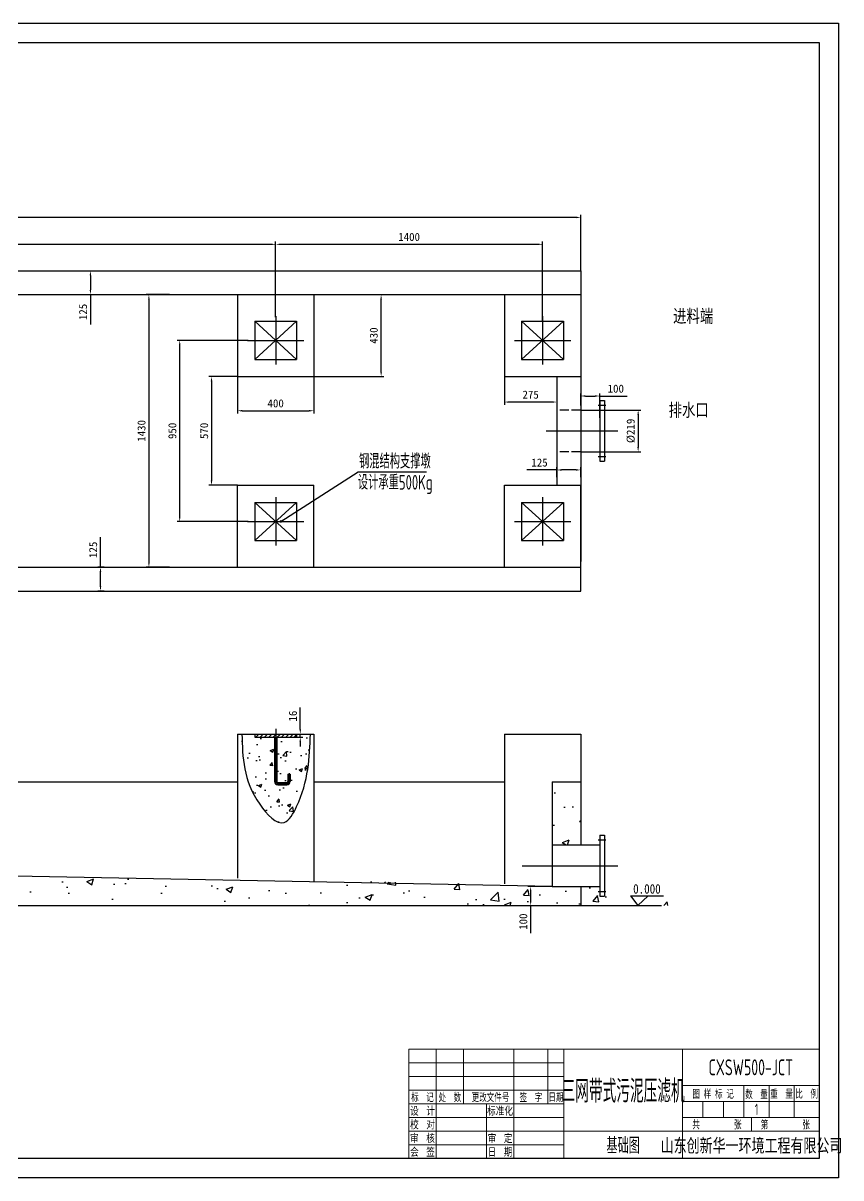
# Model space of a CAD drawing. Header units: millimetres. Extents: x 240499 to 260805, y 23743 to 31534.
# Drawn here: x 256515 to 260805, y 24552 to 30610 of the extents above; entities that cross this region are included whole.
import ezdxf
from ezdxf.enums import TextEntityAlignment as Align
from ezdxf.lldxf.tags import DXFTag

# ---------------------------------------------------------------- set-up
doc = ezdxf.new("R2010")
doc.units = ezdxf.units.MM
doc.linetypes.add('GEN3', pattern=[6.25, 4.75, -1.5])
for name, color, linetype in [('2细线层', 4, 'Continuous'), ('3', 6, 'GEN3'), ('3中心线层', 1, 'CENTER'), ('4', 3, 'Continuous'), ('6', 2, 'Continuous'), ('8', 1, 'Continuous'), ('RAHM2', 1, 'Continuous'), ('RAHM3', 2, 'Continuous'), ('RAHM5', 7, 'Continuous'), ('TILE1', 5, 'Continuous')]:
    doc.layers.add(name, color=color, linetype=linetype)
doc.styles.add('66', font='仿宋_GB2312', dxfattribs={"width": 0.85})
doc.styles.add('HZ', font='geniso', dxfattribs={"width": 0.7, "bigfont": 'hztxt'})
doc.styles.add('ROMANC', font='romanc', dxfattribs={"height": 4})
tags = doc.linetypes.add('CENTER', pattern=[2, 1.25, -0.25, 0.25, -0.25]).pattern_tags.tags
tags[10:11] = [DXFTag(74, 4), DXFTag(75, 0), DXFTag(340, '0'), DXFTag(46, 1.0), DXFTag(50, 0.0), DXFTag(44, 0.0), DXFTag(45, 0.0)]
tags[8:9] = [DXFTag(74, 4), DXFTag(75, 0), DXFTag(340, '0'), DXFTag(46, 1.0), DXFTag(50, 0.0), DXFTag(44, 0.0), DXFTag(45, 0.0)]
tags[6:7] = [DXFTag(74, 4), DXFTag(75, 0), DXFTag(340, '0'), DXFTag(46, 1.0), DXFTag(50, 0.0), DXFTag(44, 0.0), DXFTag(45, 0.0)]
tags[4:5] = [DXFTag(74, 4), DXFTag(75, 0), DXFTag(340, '0'), DXFTag(46, 1.0), DXFTag(50, 0.0), DXFTag(44, 0.0), DXFTag(45, 0.0)]
doc.dimstyles.new('GEN-ISO', dxfattribs={"dimscale": 7, "dimtxt": 8, "dimasz": 6, "dimexe": 3, "dimexo": 0, "dimgap": 3, "dimtad": 1, "dimdsep": 46, "dimtxsty": 'Standard', "dimcen": 0, "dimclrd": 256, "dimclre": 256, "dimclrt": 2, "dimadec": 0, "dimazin": 0, "dimtp": 0.1, "dimtm": 0.1, "dimtfac": 0.71, "dimtmove": 0, "dimatfit": 3, "dimfxl": 1, "dimtfill": 1, "dimtolj": 1, "dimtzin": 0, "dimarcsym": 0})
doc.dimstyles.new('GEN-ISO$7', dxfattribs={"dimscale": 7, "dimtxt": 8, "dimasz": 6, "dimexe": 3, "dimexo": 0, "dimgap": 3, "dimtad": 1, "dimdsep": 46, "dimtxsty": 'Standard', "dimcen": 0, "dimclrd": 256, "dimclre": 256, "dimclrt": 2, "dimadec": 0, "dimazin": 0, "dimtp": 0.1, "dimtm": 0.1, "dimtfac": 0.71, "dimtmove": 0, "dimatfit": 3, "dimldrblk": 'DOT', "dimfxl": 1, "dimtfill": 1, "dimtolj": 1, "dimtzin": 0, "dimarcsym": 0})

# ---------------------------------------------------------------- blocks, each defined once
blk = doc.blocks.new('GB-A3')
for p, q in [((85, 280), (85, 292)), ((25, 280), (85, 280)), ((25, 5), (0, 5))]:
    blk.add_line(p, q)
blk.add_lwpolyline([(25, 5), (25, 292), (415, 292), (415, 5)], close=True)
at = {"layer": 'RAHM2'}
for p, q in [((25, 286), (0, 286)), ((25, 274), (0, 274)), ((25, 166.5), (0, 166.5)), ((25, 154.5), (0, 154.5)), ((25, 142.5), (0, 142.5)), ((25, 130.5), (0, 130.5)), ((25, 53), (0, 53)), ((25, 41), (0, 41)), ((25, 29), (0, 29)), ((25, 17), (0, 17)), ((25, 11), (0, 11))]:
    blk.add_line(p, q, dxfattribs=at)
at = {"layer": 'RAHM3'}
for p, q in [((25, 292), (0, 292)), ((25, 280), (0, 280)), ((25, 268), (0, 268)), ((25, 172.5), (0, 172.5)), ((25, 160.5), (0, 160.5)), ((25, 148.5), (0, 148.5)), ((25, 136.5), (0, 136.5)), ((25, 124.5), (0, 124.5)), ((25, 59), (0, 59)), ((25, 47), (0, 47)), ((25, 35), (0, 35)), ((25, 23), (0, 23))]:
    blk.add_line(p, q, dxfattribs=at)
at = {"layer": 'TILE1'}
blk.add_line((0, 0), (0, 297), dxfattribs=at)
blk.add_lwpolyline([(0, 297), (420, 297), (420, 0), (0, 0)], dxfattribs=at)
at = {"layer": 'RAHM2', "style": 'HZ', "width": 0.7}
for s, p in [('软盘号', (12.5, 287)), ('会    签', (12.5, 173.5)), ('描    图', (12.5, 54)), ('描    校', (12.5, 42)), ('旧底图登记号', (12.5, 30)), ('底图登记号', (12.5, 18))]:
    blk.add_text(s, height=4, dxfattribs=at).set_placement(p, align=Align.CENTER)
at = {"layer": 'RAHM2', "style": 'ROMANC'}
blk.add_text('CAD', height=4, dxfattribs=at).set_placement((12.5, 275), align=Align.CENTER)
at = {"layer": 'RAHM5', "style": 'HZ', "width": 0.7}
blk.add_attdef('GEN-TITLE-NR{8.15}', text='', height=7, rotation=180, dxfattribs=at).set_placement((54.84, 285.73), align=Align.MIDDLE)
blk = doc.blocks.new('22222222222222')
at = {"lineweight": 18}
for p, q in [((137777, 5471), (137777, 6745)), ((137777, 6745), (142555, 6745)), ((138096, 6108), (138096, 6745)), ((138414, 6108), (138414, 6745)), ((138998, 6108), (138998, 6745)), ((139396, 6108), (139396, 6745)), ((139582, 5471), (139582, 6745)), ((140962, 6745), (140962, 5471)), ((142555, 6745), (142555, 5471)), ((137777, 6108), (139582, 6108)), ((138096, 5471), (138096, 6108)), ((138680, 5471), (138680, 6108)), ((138998, 5471), (138998, 6108)), ((137777, 5471), (142555, 5471))]:
    blk.add_line(p, q, dxfattribs=at)
at = {"layer": 'RAHM2', "lineweight": 18}
for p, q in [((137777, 6585), (139582, 6585)), ((137777, 6426), (139582, 6426)), ((137777, 6267), (139582, 6267)), ((140962, 6320), (142555, 6320)), ((141679, 5948), (141679, 6320)), ((141971, 5948), (141971, 6320)), ((142263, 5948), (142263, 6320)), ((140963, 6134), (142555, 6134)), ((141201, 5948), (141201, 6134)), ((141440, 6134), (141440, 5948)), ((141971, 5949), (141971, 6134)), ((137777, 5948), (139582, 5948)), ((140962, 5948), (142555, 5948)), ((141766, 5791), (141766, 5948)), ((137777, 5789), (140962, 5789)), ((140962, 5789), (142555, 5789)), ((137777, 5630), (139582, 5630))]:
    blk.add_line(p, q, dxfattribs=at)
at = {"layer": 'RAHM2', "lineweight": 18, "style": 'HZ'}
for s, width, p in [('标  记', 0.7, (137936, 6187)), ('处  数', 0.7, (138255, 6187)), (' 更改文件号', 0.7, (138706, 6187)), ('签  字', 0.7, (139197, 6187)), ('日期', 0.7, (139489, 6187)), ('图 样 标 记', 0.7, (141320, 6227)), ('数  量', 0.7, (141825, 6222)), ('重  量', 0.7, (142117, 6227)), ('比  例', 0.7, (142409, 6227)), ('设  计', 0.8, (137936, 6028)), ('标准化', 0.8, (138839, 6028)), ('校  对', 0.8, (137936, 5869)), ('共         张', 0.7, (141364, 5869)), ('第         张', 0.7, (142160, 5869)), ('审  核', 0.8, (137936, 5710)), ('审  定', 0.8, (138839, 5709)), ('会  签', 0.8, (137936, 5550)), ('日  期', 0.8, (138839, 5550))]:
    blk.add_text(s, height=92.9, dxfattribs=dict(at, width=width)).set_placement(p, align=Align.MIDDLE)
at = {"layer": 'RAHM2', "color": 2, "lineweight": 18, "style": 'HZ'}
for tag, width, p in [('SL{3.6}', 0.65, (141825, 6041)), ('GEN-TITLE-SCA{3.6}', 0.8, (142409, 6041)), ('WEIGHT{3.6}', 0.65, (142117, 6041)), ('GJZ{2}', 0.65, (141366, 5858)), ('DJZ{2}', 0.65, (142163, 5858))]:
    blk.add_attdef(tag, text='', height=133, dxfattribs=dict(at, width=width)).set_placement(p, align=Align.MIDDLE)
at = {"layer": 'RAHM5', "color": 7, "lineweight": 18, "style": 'HZ', "width": 0.85}
blk.add_text('山东创新华一环境工程有限公司', height=177.73, dxfattribs=at).set_placement((141767, 5625), align=Align.MIDDLE)
at = {"layer": 'RAHM5', "lineweight": 18, "style": 'HZ', "width": 0.7}
for tag, height, p in [('GEN-TITLE-NR{7.2}', 186, (141758, 6532)), ('GEN-TITLE-DES1{5}', 265, (140272, 6267)), ('GEN-TITLE-MAT1{6}', 186, (140272, 5630))]:
    blk.add_attdef(tag, text='', height=height, dxfattribs=at).set_placement(p, align=Align.MIDDLE)
blk = doc.blocks.new('*D1518')
at = {"layer": '4', "lineweight": -2}
for p, q in [((257839.9, 29067.6), (257839.9, 29463.3)), ((257864.4, 29449.3), (259215.4, 29449.3)), ((259239.9, 29043.7), (259239.9, 29463.3))]:
    blk.add_line(p, q, dxfattribs=at)
at = {"layer": '4'}
for points in [[(257864.4, 29453.4), (257864.4, 29445.3), (257839.9, 29449.3)], [(259215.4, 29453.4), (259215.4, 29445.3), (259239.9, 29449.3)]]:
    blk.add_solid(points, dxfattribs=at)
at = {"layer": 'Defpoints', "color": 0}
for p in [(259239.9, 29449.3), (257839.9, 29067.6), (259239.9, 29043.7)]:
    blk.add_point(p, dxfattribs=at)
at = {"layer": '4', "color": 2, "insert": (258539.9, 29487.8), "char_height": 42, "attachment_point": 5, "bg_fill": 3, "box_fill_scale": 1.1, "bg_fill_color": 256, "bg_fill_true_color": 13158600, "bg_fill_transparency": 11066976}
blk.add_mtext('\\A1;1400', dxfattribs=at)
blk = doc.blocks.new('*D1519')
at = {"layer": '4', "lineweight": -2}
for p, q in [((253944.9, 29310.6), (253944.9, 29604.5)), ((259415.4, 29590.5), (253969.4, 29590.5)), ((259439.9, 29310.6), (259439.9, 29604.5))]:
    blk.add_line(p, q, dxfattribs=at)
at = {"layer": '4'}
for points in [[(253969.4, 29594.6), (253969.4, 29586.4), (253944.9, 29590.5)], [(259415.4, 29594.6), (259415.4, 29586.4), (259439.9, 29590.5)]]:
    blk.add_solid(points, dxfattribs=at)
at = {"layer": 'Defpoints', "color": 0}
for p in [(253944.9, 29590.5), (253944.9, 29310.6), (259439.9, 29310.6)]:
    blk.add_point(p, dxfattribs=at)
at = {"layer": '4', "color": 2, "insert": (256304.9, 29629), "char_height": 42, "attachment_point": 5, "bg_fill": 3, "box_fill_scale": 1.1, "bg_fill_color": 256, "bg_fill_true_color": 13158600, "bg_fill_transparency": 15924700}
blk.add_mtext('\\A1;5495', dxfattribs=at)
blk = doc.blocks.new('*D1522')
at = {"layer": '4', "lineweight": -2}
for p, q in [((254144.9, 29072.7), (254144.9, 29463.3)), ((254169.4, 29449.3), (257815.4, 29449.3)), ((257839.9, 29149.1), (257839.9, 29463.3))]:
    blk.add_line(p, q, dxfattribs=at)
at = {"layer": '4'}
for points in [[(254169.4, 29453.4), (254169.4, 29445.3), (254144.9, 29449.3)], [(257815.4, 29453.4), (257815.4, 29445.3), (257839.9, 29449.3)]]:
    blk.add_solid(points, dxfattribs=at)
at = {"layer": 'Defpoints', "color": 0}
for p in [(257839.9, 29449.3), (257839.9, 29149.1), (254144.9, 29072.7)]:
    blk.add_point(p, dxfattribs=at)
at = {"layer": '4', "color": 2, "insert": (255934.9, 29487.8), "char_height": 42, "attachment_point": 5, "bg_fill": 3, "box_fill_scale": 1.1, "bg_fill_color": 256, "bg_fill_true_color": 13158600, "bg_fill_transparency": 11066976}
blk.add_mtext('\\A1;3695', dxfattribs=at)
blk = doc.blocks.new('*D1523')
at = {"layer": '4', "lineweight": -2}
for p, q in [((259539.9, 28580.1), (259755.3, 28580.1)), ((259741.3, 28555.6), (259741.3, 28385.6)), ((259539.9, 28361.1), (259755.3, 28361.1))]:
    blk.add_line(p, q, dxfattribs=at)
at = {"layer": '4'}
for points in [[(259737.2, 28555.6), (259745.4, 28555.6), (259741.3, 28580.1)], [(259737.2, 28385.6), (259745.4, 28385.6), (259741.3, 28361.1)]]:
    blk.add_solid(points, dxfattribs=at)
at = {"layer": 'Defpoints', "color": 0}
for p in [(259539.9, 28580.1), (259539.9, 28361.1), (259741.3, 28361.1)]:
    blk.add_point(p, dxfattribs=at)
at = {"layer": '4', "color": 2, "insert": (259702.8, 28470.6), "char_height": 42, "attachment_point": 5, "rotation": 90, "bg_fill": 3, "box_fill_scale": 1.1, "bg_fill_color": 256, "bg_fill_true_color": 13158600, "bg_fill_transparency": 11066976}
blk.add_mtext('\\A1;%%C219', dxfattribs=at)
blk = doc.blocks.new('*D1524')
at = {"layer": '4', "lineweight": -2}
for p, q in [((259439.9, 28603.4), (259439.9, 28667.5)), ((259539.9, 28539.3), (259539.9, 28667.5)), ((259464.4, 28653.5), (259515.4, 28653.5)), ((259539.9, 28653.5), (259683.4, 28653.5))]:
    blk.add_line(p, q, dxfattribs=at)
at = {"layer": '4'}
for points in [[(259464.4, 28657.6), (259464.4, 28649.5), (259439.9, 28653.5)], [(259515.4, 28657.6), (259515.4, 28649.5), (259539.9, 28653.5)]]:
    blk.add_solid(points, dxfattribs=at)
at = {"layer": 'Defpoints', "color": 0}
for p in [(259439.9, 28603.4), (259539.9, 28653.5), (259539.9, 28539.3)]:
    blk.add_point(p, dxfattribs=at)
at = {"layer": '4', "color": 2, "insert": (259623.9, 28692), "char_height": 42, "attachment_point": 5, "bg_fill": 3, "box_fill_scale": 1.1, "bg_fill_color": 256, "bg_fill_true_color": 13158600, "bg_fill_transparency": 13645440}
blk.add_mtext('\\A1;100', dxfattribs=at)
blk = doc.blocks.new('*D1529')
at = {"layer": '4', "lineweight": -2}
for p, q in [((257969, 26904.3), (257969, 27019.8)), ((257939.2, 26879.8), (257983, 26879.8)), ((257939.2, 26863.8), (257983, 26863.8)), ((257969, 26863.8), (257969, 26879.8)), ((257969, 26839.3), (257969, 26814.8))]:
    blk.add_line(p, q, dxfattribs=at)
at = {"layer": '4'}
for points in [[(257964.9, 26904.3), (257973.1, 26904.3), (257969, 26879.8)], [(257964.9, 26839.3), (257973.1, 26839.3), (257969, 26863.8)]]:
    blk.add_solid(points, dxfattribs=at)
at = {"layer": 'Defpoints', "color": 0}
for p in [(257939.2, 26879.8), (257939.2, 26863.8), (257969, 26879.8)]:
    blk.add_point(p, dxfattribs=at)
at = {"layer": '4', "color": 2, "insert": (257930.5, 26974.3), "char_height": 42, "attachment_point": 5, "rotation": 90, "bg_fill": 3, "box_fill_scale": 1.1, "bg_fill_color": 256, "bg_fill_true_color": 13158600, "bg_fill_transparency": 11069556}
blk.add_mtext('\\A1;16', dxfattribs=at)
blk = doc.blocks.new('*D1520')
at = {"layer": '4', "lineweight": -2}
for p, q in [((259289.9, 26079.8), (259163.4, 26079.8)), ((259177.4, 26055.3), (259177.4, 26004.3)), ((259219.5, 25979.8), (259163.4, 25979.8)), ((259177.4, 25979.8), (259177.4, 25836.3))]:
    blk.add_line(p, q, dxfattribs=at)
at = {"layer": '4'}
for points in [[(259173.3, 26055.3), (259181.5, 26055.3), (259177.4, 26079.8)], [(259173.3, 26004.3), (259181.5, 26004.3), (259177.4, 25979.8)]]:
    blk.add_solid(points, dxfattribs=at)
at = {"layer": 'Defpoints', "color": 0}
for p in [(259289.9, 26079.8), (259177.4, 25979.8), (259219.5, 25979.8)]:
    blk.add_point(p, dxfattribs=at)
at = {"layer": '4', "color": 2, "insert": (259138.9, 25895.8), "char_height": 42, "attachment_point": 5, "rotation": 90, "bg_fill": 3, "box_fill_scale": 1.1, "bg_fill_color": 256, "bg_fill_true_color": 13158600, "bg_fill_transparency": 11074200}
blk.add_mtext('\\A1;100', dxfattribs=at)
blk = doc.blocks.new('_Dot')
at = {"color": 0, "linetype": 'ByBlock', "lineweight": -2}
blk.add_line((-0.5, 0), (-1, 0), dxfattribs=at)
at = {"color": 0, "linetype": 'ByBlock', "const_width": 0.5}
blk.add_lwpolyline([(-0.25, 0, 1), (0.25, 0, 1)], format="xyb", close=True, dxfattribs=at)
blk = doc.blocks.new('*D1533')
at = {"layer": '4', "lineweight": -2}
for p, q in [((257695.2, 28945.6), (257322.6, 28945.6)), ((257336.6, 28020.1), (257336.6, 28921.1)), ((257695.2, 27995.6), (257322.6, 27995.6))]:
    blk.add_line(p, q, dxfattribs=at)
at = {"layer": '4'}
for points in [[(257332.5, 28921.1), (257340.7, 28921.1), (257336.6, 28945.6)], [(257332.5, 28020.1), (257340.7, 28020.1), (257336.6, 27995.6)]]:
    blk.add_solid(points, dxfattribs=at)
at = {"layer": 'Defpoints', "color": 0}
for p in [(257336.6, 28945.6), (257695.2, 28945.6), (257695.2, 27995.6)]:
    blk.add_point(p, dxfattribs=at)
at = {"layer": '4', "color": 2, "insert": (257298.1, 28470.6), "char_height": 42, "attachment_point": 5, "rotation": 90, "bg_fill": 3, "box_fill_scale": 1.1, "bg_fill_color": 256, "bg_fill_true_color": 13158600, "bg_fill_transparency": 16352908}
blk.add_mtext('\\A1;950', dxfattribs=at)
blk = doc.blocks.new('*D1534')
at = {"layer": '4', "lineweight": -2}
for p, q in [((256864.3, 29310.6), (256882.2, 29310.6)), ((256868.2, 29286.1), (256868.2, 29210.1)), ((256864.3, 29185.6), (256882.2, 29185.6)), ((256868.2, 29185.6), (256868.2, 29028.1))]:
    blk.add_line(p, q, dxfattribs=at)
at = {"layer": '4'}
for points in [[(256864.1, 29286.1), (256872.3, 29286.1), (256868.2, 29310.6)], [(256864.1, 29210.1), (256872.3, 29210.1), (256868.2, 29185.6)]]:
    blk.add_solid(points, dxfattribs=at)
at = {"layer": 'Defpoints', "color": 0}
for p in [(256864.3, 29310.6), (256864.3, 29185.6), (256868.2, 29185.6)]:
    blk.add_point(p, dxfattribs=at)
at = {"layer": '4', "color": 2, "insert": (256829.7, 29094.6), "char_height": 42, "attachment_point": 5, "rotation": 90, "bg_fill": 3, "box_fill_scale": 1.1, "bg_fill_color": 256, "bg_fill_true_color": 13158600, "bg_fill_transparency": 15234820}
blk.add_mtext('\\A1;125', dxfattribs=at)
blk = doc.blocks.new('*D1536')
at = {"layer": '4', "lineweight": -2}
for p, q in [((256921.1, 27755.6), (256921.1, 27913.1)), ((256940.2, 27755.6), (256907.1, 27755.6)), ((256921.1, 27655.1), (256921.1, 27731.1)), ((256940.2, 27630.6), (256907.1, 27630.6))]:
    blk.add_line(p, q, dxfattribs=at)
at = {"layer": '4'}
for points in [[(256917, 27731.1), (256925.2, 27731.1), (256921.1, 27755.6)], [(256917, 27655.1), (256925.2, 27655.1), (256921.1, 27630.6)]]:
    blk.add_solid(points, dxfattribs=at)
at = {"layer": 'Defpoints', "color": 0}
for p in [(256921.1, 27755.6), (256940.2, 27755.6), (256940.2, 27630.6)]:
    blk.add_point(p, dxfattribs=at)
at = {"layer": '4', "color": 2, "insert": (256882.6, 27846.6), "char_height": 42, "attachment_point": 5, "rotation": 90, "bg_fill": 3, "box_fill_scale": 1.1, "bg_fill_color": 256, "bg_fill_true_color": 13158600, "bg_fill_transparency": 4708800}
blk.add_mtext('\\A1;125', dxfattribs=at)
blk = doc.blocks.new('*D1538')
at = {"layer": '4', "lineweight": -2}
for p, q in [((257639.9, 28755.6), (257639.9, 28562.3)), ((258039.9, 28755.6), (258039.9, 28562.3)), ((257664.4, 28576.3), (258015.4, 28576.3))]:
    blk.add_line(p, q, dxfattribs=at)
at = {"layer": '4'}
for points in [[(257664.4, 28580.4), (257664.4, 28572.2), (257639.9, 28576.3)], [(258015.4, 28580.4), (258015.4, 28572.2), (258039.9, 28576.3)]]:
    blk.add_solid(points, dxfattribs=at)
at = {"layer": 'Defpoints', "color": 0}
for p in [(257639.9, 28755.6), (258039.9, 28755.6), (258039.9, 28576.3)]:
    blk.add_point(p, dxfattribs=at)
at = {"layer": '4', "color": 2, "insert": (257839.9, 28614.8), "char_height": 42, "attachment_point": 5, "bg_fill": 3, "box_fill_scale": 1.1, "bg_fill_color": 256, "bg_fill_true_color": 13158600, "bg_fill_transparency": 10117895}
blk.add_mtext('\\A1;400', dxfattribs=at)
blk = doc.blocks.new('*D1539')
at = {"layer": '4', "lineweight": -2}
for p, q in [((258244.6, 29185.6), (258407.1, 29185.6)), ((258393.1, 28780.1), (258393.1, 29161.1)), ((258039.9, 28755.6), (258407.1, 28755.6))]:
    blk.add_line(p, q, dxfattribs=at)
at = {"layer": '4'}
for points in [[(258389, 29161.1), (258397.2, 29161.1), (258393.1, 29185.6)], [(258389, 28780.1), (258397.2, 28780.1), (258393.1, 28755.6)]]:
    blk.add_solid(points, dxfattribs=at)
at = {"layer": 'Defpoints', "color": 0}
for p in [(258244.6, 29185.6), (258393.1, 29185.6), (258039.9, 28755.6)]:
    blk.add_point(p, dxfattribs=at)
at = {"layer": '4', "color": 2, "insert": (258354.6, 28970.6), "char_height": 42, "attachment_point": 5, "rotation": 90, "bg_fill": 3, "box_fill_scale": 1.1, "bg_fill_color": 256, "bg_fill_true_color": 13158600, "bg_fill_transparency": 4980825}
blk.add_mtext('\\A1;430', dxfattribs=at)
blk = doc.blocks.new('*D1540')
at = {"layer": '4', "lineweight": -2}
for p, q in [((259039.9, 28755.6), (259039.9, 28607.9)), ((259314.9, 28684.3), (259314.9, 28607.9)), ((259290.4, 28621.9), (259064.4, 28621.9))]:
    blk.add_line(p, q, dxfattribs=at)
at = {"layer": '4'}
for points in [[(259064.4, 28626), (259064.4, 28617.8), (259039.9, 28621.9)], [(259290.4, 28626), (259290.4, 28617.8), (259314.9, 28621.9)]]:
    blk.add_solid(points, dxfattribs=at)
at = {"layer": 'Defpoints', "color": 0}
for p in [(259039.9, 28755.6), (259314.9, 28684.3), (259039.9, 28621.9)]:
    blk.add_point(p, dxfattribs=at)
at = {"layer": '4', "color": 2, "insert": (259177.4, 28660.4), "char_height": 42, "attachment_point": 5, "bg_fill": 3, "box_fill_scale": 1.1, "bg_fill_color": 256, "bg_fill_true_color": 13158600, "bg_fill_transparency": 16500204}
blk.add_mtext('\\A1;275', dxfattribs=at)
blk = doc.blocks.new('*D1541')
at = {"layer": '4', "lineweight": -2}
for p, q in [((259314.9, 28265.6), (259157.4, 28265.6)), ((259314.9, 28227.5), (259314.9, 28279.6)), ((259415.4, 28265.6), (259339.4, 28265.6)), ((259439.9, 28227.5), (259439.9, 28279.6))]:
    blk.add_line(p, q, dxfattribs=at)
at = {"layer": '4'}
for points in [[(259339.4, 28269.6), (259339.4, 28261.5), (259314.9, 28265.6)], [(259415.4, 28269.6), (259415.4, 28261.5), (259439.9, 28265.6)]]:
    blk.add_solid(points, dxfattribs=at)
at = {"layer": 'Defpoints', "color": 0}
for p in [(259314.9, 28265.6), (259314.9, 28227.5), (259439.9, 28227.5)]:
    blk.add_point(p, dxfattribs=at)
at = {"layer": '4', "color": 2, "insert": (259223.9, 28304.1), "char_height": 42, "attachment_point": 5, "bg_fill": 3, "box_fill_scale": 1.1, "bg_fill_color": 256, "bg_fill_true_color": 13158600, "bg_fill_transparency": 11076264}
blk.add_mtext('\\A1;125', dxfattribs=at)
blk = doc.blocks.new('*D1542')
at = {"layer": '4', "lineweight": -2}
for p, q in [((257639.9, 28755.6), (257489.4, 28755.6)), ((257503.4, 28731.1), (257503.4, 28210.1)), ((257639.9, 28185.6), (257489.4, 28185.6))]:
    blk.add_line(p, q, dxfattribs=at)
at = {"layer": '4'}
for points in [[(257499.3, 28731.1), (257507.5, 28731.1), (257503.4, 28755.6)], [(257499.3, 28210.1), (257507.5, 28210.1), (257503.4, 28185.6)]]:
    blk.add_solid(points, dxfattribs=at)
at = {"layer": 'Defpoints', "color": 0}
for p in [(257639.9, 28755.6), (257503.4, 28185.6), (257639.9, 28185.6)]:
    blk.add_point(p, dxfattribs=at)
at = {"layer": '4', "color": 2, "insert": (257464.9, 28470.6), "char_height": 42, "attachment_point": 5, "rotation": 90, "bg_fill": 3, "box_fill_scale": 1.1, "bg_fill_color": 256, "bg_fill_true_color": 13158600, "bg_fill_transparency": 11076264}
blk.add_mtext('\\A1;570', dxfattribs=at)
blk = doc.blocks.new('*D1543')
at = {"layer": '4', "lineweight": -2}
for p, q in [((257283.3, 29185.6), (257161, 29185.6)), ((257175, 29161.1), (257175, 27780.1)), ((257283.3, 27755.6), (257161, 27755.6))]:
    blk.add_line(p, q, dxfattribs=at)
at = {"layer": '4'}
for points in [[(257170.9, 29161.1), (257179.1, 29161.1), (257175, 29185.6)], [(257170.9, 27780.1), (257179.1, 27780.1), (257175, 27755.6)]]:
    blk.add_solid(points, dxfattribs=at)
at = {"layer": 'Defpoints', "color": 0}
for p in [(257283.3, 29185.6), (257175, 27755.6), (257283.3, 27755.6)]:
    blk.add_point(p, dxfattribs=at)
at = {"layer": '4', "color": 2, "insert": (257136.5, 28470.6), "char_height": 42, "attachment_point": 5, "rotation": 90, "bg_fill": 3, "box_fill_scale": 1.1, "bg_fill_color": 256, "bg_fill_true_color": 13158600, "bg_fill_transparency": 11076264}
blk.add_mtext('\\A1;1430', dxfattribs=at)

msp = doc.modelspace()

# ---------------------------------------------------------------- hatches: boundary and pattern name
at = {"layer": '8'}
h = msp.add_hatch(dxfattribs=at)
h.set_pattern_fill('AR-CONC', color=256, style=0)
h.set_pattern_definition([(50, (122621.59, 20122.03), (182.18467, -15.93909), [19.05, -209.55]), (355, (122621.6, 20122.03), (-35.24283, 191.05664), [15.24, -167.64]), (100.451, (122636.77, 20120.7), (146.9425, 175.11669), [16.19, -178.09]), (46.1842, (122621.6, 20172.83), (271.07904, -42.04233), [28.575, -314.325]), (96.6356, (122644.18, 20169.32), (237.40423, 247.42556), [24.285, -267.135]), (351.184, (122621.6, 20172.83), (237.4046, 247.4251), [22.86, -251.46]), (21, (122646.99, 20160.13), (151.61488, -102.26552), [19.05, -209.55]), (326, (122647, 20160.13), (61.80203, 184.18797), [15.24, -167.64]), (71.4514, (122659.63, 20151.6), (213.4165, 81.92286), [16.19, -178.09]), (37.5, (122621.59, 20122.03), (3.088603, 84.55504), [0, -165.608, 0, -170.18, 0, -168.275]), (7.5, (122621.59, 20122.03), (66.81966, 100.180575), [0, -97.028, 0, -161.798, 0, -64.135]), (327.5, (122564.95, 20122.03), (135.590595, -5.728744), [0, -63.5, 0, -198.12, 0, -262.89]), (317.5, (122539.55, 20122.03), (148.12918, 25.42649), [0, -82.55, 0, -131.572, 0, -186.69])])
edge = h.paths.add_edge_path()
edge.add_line((257833.941, 26863.843), (257729.941, 26863.843))
edge.add_line((257729.941, 26863.843), (257729.941, 26879.843))
edge.add_line((257729.941, 26879.843), (257662.995, 26879.843))
edge.add_spline(control_points=[(257662.995, 26879.843), (257665.996, 26759.303), (257670.264, 26587.9), (257878.54, 26367.718), (258011.651, 26601.12), (258017.653, 26757.192), (258022.37, 26879.843)], knot_values=[0, 0, 0, 0, 379.51854296, 539.66529684, 645.17046618, 1032.36720369, 1032.36720369, 1032.36720369, 1032.36720369], degree=3, periodic=0)
edge.add_line((258022.37, 26879.843), (257949.941, 26879.843))
edge.add_line((257949.941, 26879.843), (257949.941, 26863.843))
edge.add_line((257949.941, 26863.843), (257845.941, 26863.843))
edge.add_line((257845.941, 26863.843), (257845.941, 26631.843))
edge.add_arc((257851.941, 26631.843), 6, 180, 270)
edge.add_line((257851.941, 26625.843), (257897.941, 26625.843))
edge.add_arc((257897.941, 26631.843), 6, 270, 360)
edge.add_line((257903.941, 26631.843), (257903.941, 26669.843))
edge.add_line((257903.941, 26669.843), (257915.941, 26669.843))
edge.add_line((257915.941, 26669.843), (257915.941, 26631.843))
edge.add_arc((257897.941, 26631.843), 18, -90, 0, ccw=False)
edge.add_line((257897.941, 26613.843), (257851.941, 26613.843))
edge.add_arc((257851.941, 26631.843), 18, 180, 270, ccw=False)
edge.add_line((257833.941, 26631.843), (257833.941, 26863.843))
h = msp.add_hatch(dxfattribs=at)
h.set_pattern_fill('ANSI31', color=256, scale=5, style=0)
h.set_pattern_definition([(45, (122621.591, 20122.027), (-11.2253202, 11.2253202), [])])
h.paths.add_polyline_path([(257839.941, 26879.843), (257729.941, 26879.843), (257729.941, 26863.843), (257839.941, 26863.843)])
h.paths.add_polyline_path([(257949.941, 26879.843), (257839.941, 26879.843), (257839.941, 26863.843), (257949.941, 26863.843)])
h = msp.add_hatch(dxfattribs=at)
h.set_pattern_fill('AR-CONC', color=256, scale=2, style=0)
h.set_pattern_definition([(50, (120422.47, 26844.5), (364.36934, -31.8782), [38.1, -419.1]), (355, (120422.47, 26844.5), (-70.4857, 382.1133), [30.48, -335.28]), (100.451, (120452.83, 26841.85), (293.885, 350.2334), [32.38, -356.18]), (46.1842, (120422.47, 26946.1), (542.1581, -84.0847), [57.15, -628.65]), (96.6356, (120467.65, 26939.1), (474.8085, 494.8511), [48.57, -534.27]), (351.184, (120422.47, 26946.1), (474.8092, 494.8502), [45.72, -502.92]), (21, (120473.27, 26920.7), (303.22976, -204.53104), [38.1, -419.1]), (326, (120473.27, 26920.7), (123.6041, 368.3759), [30.48, -335.28]), (71.4514, (120498.53, 26903.66), (426.833, 163.8457), [32.38, -356.18]), (37.5, (120422.47, 26844.5), (6.17721, 169.11008), [0, -331.216, 0, -340.36, 0, -336.55]), (7.5, (120422.47, 26844.5), (133.63933, 200.36115), [0, -194.056, 0, -323.596, 0, -128.27]), (327.5, (120309.18, 26844.5), (271.18119, -11.45749), [0, -127, 0, -396.24, 0, -525.78]), (317.5, (120258.38, 26844.5), (296.25836, 50.853), [0, -165.1, 0, -263.144, 0, -373.38])])
h.paths.add_polyline_path([(259439.941, 26629.843), (259289.941, 26629.843), (259289.941, 26298.843), (259439.941, 26298.843)])
h = msp.add_hatch(dxfattribs=at)
h.set_pattern_fill('AR-CONC', color=256, scale=2, style=0)
h.set_pattern_definition([(50, (120972.47, 26844.5), (364.36934, -31.8782), [38.1, -419.1]), (355, (120972.47, 26844.5), (-70.4857, 382.1133), [30.48, -335.28]), (100.451, (121002.83, 26841.85), (293.885, 350.2334), [32.38, -356.18]), (46.1842, (120972.47, 26946.1), (542.1581, -84.0847), [57.15, -628.65]), (96.6356, (121017.65, 26939.1), (474.8085, 494.8511), [48.57, -534.27]), (351.184, (120972.47, 26946.1), (474.8092, 494.8502), [45.72, -502.92]), (21, (121023.27, 26920.7), (303.22976, -204.53104), [38.1, -419.1]), (326, (121023.27, 26920.7), (123.6041, 368.3759), [30.48, -335.28]), (71.4514, (121048.53, 26903.66), (426.833, 163.8457), [32.38, -356.18]), (37.5, (120972.47, 26844.5), (6.17721, 169.11008), [0, -331.216, 0, -340.36, 0, -336.55]), (7.5, (120972.47, 26844.5), (133.63933, 200.36115), [0, -194.056, 0, -323.596, 0, -128.27]), (327.5, (120859.18, 26844.5), (271.18119, -11.45749), [0, -127, 0, -396.24, 0, -525.78]), (317.5, (120808.38, 26844.5), (296.25836, 50.853), [0, -165.1, 0, -263.144, 0, -373.38])])
h.paths.add_polyline_path([(259989.941, 25979.843), (259989.941, 26079.843), (259839.941, 26079.843), (253954.941, 26179.843), (253829.941, 26179.843), (253829.941, 25979.843)])

# ---------------------------------------------------------------- linework, layer by layer
for p, q in [((253944.941, 29310.577), (259439.941, 29310.577)), ((259439.941, 29310.577), (259439.941, 28755.577)), ((254344.941, 29185.577), (258039.941, 29185.577)), ((257639.941, 29185.577), (257639.941, 28755.577)), ((258039.941, 29185.577), (259439.941, 29185.577)), ((259039.941, 29185.577), (259039.941, 28755.577)), ((259439.941, 29155.577), (259439.941, 27785.577)), ((259439.941, 29030.577), (259439.941, 29030.577)), ((257639.941, 28755.577), (258039.941, 28755.577)), ((259039.941, 28755.577), (259439.941, 28755.577)), ((259314.941, 28755.577), (259314.941, 28185.577)), ((259539.941, 28630.077), (259539.941, 28311.077)), ((259539.941, 28630.077), (259563.941, 28630.077)), ((259563.941, 28630.077), (259563.941, 28311.077)), ((259439.941, 28580.077), (259539.941, 28580.077)), ((259439.941, 28361.077), (259539.941, 28361.077)), ((259539.941, 28311.077), (259563.941, 28311.077)), ((258039.941, 27755.577), (258039.941, 28185.577)), ((259039.941, 27755.577), (259039.941, 28185.577)), ((259039.941, 28185.577), (259439.941, 28185.577)), ((259439.941, 27630.577), (259439.941, 28185.577)), ((259439.941, 28080.577), (259439.941, 28080.577)), ((259439.941, 27910.577), (259439.941, 27910.577)), ((254344.941, 27755.577), (258039.941, 27755.577)), ((258039.941, 27755.577), (259439.941, 27755.577)), ((253944.941, 27630.577), (259439.941, 27630.577)), ((257639.941, 26879.843), (258039.941, 26879.843)), ((257639.941, 26879.843), (257639.941, 26124.22)), ((257729.941, 26879.843), (257729.941, 26863.843)), ((257729.941, 26863.843), (257949.941, 26863.843)), ((257833.941, 26863.843), (257833.941, 26631.843)), ((257845.941, 26863.843), (257845.941, 26631.843)), ((257949.941, 26879.843), (257949.941, 26863.843)), ((258039.941, 26879.843), (258039.941, 26103.789)), ((259039.941, 26879.843), (259439.941, 26879.843)), ((259039.941, 26879.843), (259039.941, 26094.786)), ((259439.941, 26879.843), (259439.941, 26298.843)), ((257903.941, 26669.843), (257915.941, 26669.843)), ((257903.941, 26669.843), (257903.941, 26631.843)), ((257915.941, 26669.843), (257915.941, 26631.843)), ((254344.941, 26629.843), (257639.941, 26629.843)), ((257833.941, 26631.843), (257845.941, 26631.843)), ((257851.941, 26625.843), (257897.941, 26625.843)), ((257851.941, 26625.843), (257851.941, 26613.843)), ((257851.941, 26613.843), (257897.941, 26613.843)), ((257897.941, 26625.843), (257897.941, 26613.843)), ((257903.941, 26631.843), (257915.941, 26631.843)), ((258039.941, 26629.843), (259039.941, 26629.843)), ((259289.941, 26629.843), (259289.941, 26079.843)), ((259289.941, 26629.843), (259439.941, 26629.843)), ((259439.941, 26629.843), (259439.941, 26629.843)), ((259439.941, 26629.843), (259439.941, 26298.843)), ((259289.941, 26298.843), (259539.941, 26298.843)), ((259539.941, 26348.843), (259539.941, 26029.843)), ((259539.941, 26348.843), (259563.941, 26348.843)), ((259563.941, 26348.843), (259563.941, 26029.843)), ((259289.941, 26079.843), (254069.941, 26179.843)), ((259289.941, 26079.843), (259539.941, 26079.843)), ((259439.941, 26079.843), (259439.941, 25979.843)), ((259539.941, 26029.843), (259563.941, 26029.843)), ((253944.941, 25979.843), (259864.649, 25979.843))]:
    msp.add_line(p, q)
for centre, radius, start, end in [((257851.941, 26631.843), 18, 180, 270), ((257851.941, 26631.843), 6, 180, 270), ((257897.941, 26631.843), 6, 270, 0), ((257897.941, 26631.843), 18, 270, 0)]:
    msp.add_arc(centre, radius, start, end)
at = {"layer": '2细线层'}
for p, q in [((259349.941, 29045.577), (259349.941, 28845.577)), ((257729.941, 28845.577), (257949.941, 28845.577)), ((259129.941, 28845.577), (259349.941, 28845.577)), ((257729.941, 28095.577), (257949.941, 28095.577)), ((257729.941, 28095.577), (257949.941, 27895.577)), ((257729.941, 27895.577), (257949.941, 28095.577)), ((257729.941, 28095.577), (257729.941, 27895.577)), ((257949.941, 28095.577), (257949.941, 27895.577)), ((259129.941, 28095.577), (259349.941, 28095.577)), ((259129.941, 28095.577), (259349.941, 27895.577)), ((259129.941, 27895.577), (259349.941, 28095.577)), ((259129.941, 28095.577), (259129.941, 27895.577)), ((259349.941, 28095.577), (259349.941, 27895.577)), ((257729.941, 27895.577), (257949.941, 27895.577)), ((259129.941, 27895.577), (259349.941, 27895.577))]:
    msp.add_line(p, q, dxfattribs=at)
at = {"layer": '3', "ltscale": 10}
for p, q in [((259439.941, 28580.077), (259314.941, 28580.077)), ((259439.941, 28361.077), (259314.941, 28361.077))]:
    msp.add_line(p, q, dxfattribs=at)
at = {"layer": '3中心线层', "ltscale": 200}
for p, q in [((259092.114, 28945.577), (259387.768, 28945.577)), ((259531.625, 28605.782), (259571.02, 28605.782)), ((259258.8, 28470.577), (259635.52, 28470.577)), ((259531.625, 28335.372), (259571.02, 28335.372)), ((257839.941, 28122.696), (257839.941, 27868.458)), ((259239.941, 28122.696), (259239.941, 27868.458)), ((259092.114, 27995.577), (259387.768, 27995.577)), ((257839.941, 26907.949), (257839.941, 26631.843)), ((257909.941, 26675.717), (257909.941, 26631.843)), ((257851.941, 26619.843), (257897.941, 26619.843)), ((259531.625, 26324.547), (259571.02, 26324.547)), ((259132.26, 26189.343), (259635.52, 26189.343)), ((259531.625, 26054.138), (259571.02, 26054.138))]:
    msp.add_line(p, q, dxfattribs=at)
for centre, start, end in [((257851.941, 26631.843), 180, 270), ((257897.941, 26631.843), 270, 0)]:
    msp.add_arc(centre, 12, start, end, dxfattribs=at)
at = {"layer": '4'}
for p, q in [((259701.115, 26030.647), (259739.873, 25979.843)), ((259701.115, 26030.647), (259874.095, 26030.647)), ((259739.873, 25979.843), (259793.145, 26030.647))]:
    msp.add_line(p, q, dxfattribs=at)
for points in [[(259844.853, 28962.098, 0, 26.25, 0), (259918.477, 28962.098, 0, 0, 0), (260124.207, 28962.098, 0, 0, 0)], [(260120.295, 28480.036, 0, 26.25, 0), (260046.672, 28480.036, 0, 0, 0), (259840.941, 28480.036, 0, 0, 0)]]:
    msp.add_lwpolyline(points, format="xyseb", dxfattribs=at)
at = {"layer": 'TILE1'}
msp.add_spline([(257662.995, 26879.843), (257756.048, 26511.909), (257884.697, 26416.534), (257949.885, 26499.491), (258022.37, 26879.843)], degree=3, dxfattribs=at)

# ---------------------------------------------------------------- block references
at = {"xscale": 20.39850537070743, "yscale": 20.39850537084294, "zscale": 20.39850537084519}
msp.add_blockref('GB-A3', (252225.464, 24551.593), dxfattribs=at).add_auto_attribs({'GEN-TITLE-NR{8.15}': 'CXSW500-JCT'})
ref = msp.add_blockref('22222222222222', (196467.074, 22188.916), dxfattribs=dict(xscale=0.4505202504005865, yscale=0.4505202503983128, zscale=0.4505202504000001))
ref.add_attrib('GEN-TITLE-NR{7.2}', 'CXSW500-JCT', dxfattribs={"layer": 'RAHM5', "lineweight": 18, "height": 83.70421, "style": 'HZ', "width": 0.7}).set_placement((260332.111, 25131.895), align=Align.MIDDLE)
ref.add_attrib('GEN-TITLE-DES1{5}', '三网带式污泥压滤机', dxfattribs={"layer": 'RAHM5', "lineweight": 18, "height": 119.5774, "style": 'HZ', "width": 0.6}).set_placement((259662.478, 25012.318), align=Align.MIDDLE)
ref.add_attrib('GEN-TITLE-MAT1{6}', '基础图', dxfattribs={"layer": 'RAHM5', "lineweight": 18, "height": 83.7042, "style": 'HZ', "width": 0.7}).set_placement((259662.478, 24725.332), align=Align.MIDDLE)
ref.add_attrib('SL{3.6}', '1', dxfattribs={"layer": 'RAHM2', "color": 2, "lineweight": 18, "height": 59.789, "style": 'HZ', "width": 0.65}).set_placement((260362.006, 24910.677), align=Align.MIDDLE)

# ---------------------------------------------------------------- texts
at = {"layer": '4', "insert": (259715.089, 26092.942), "char_height": 50, "width": 231.05055, "attachment_point": 1, "style": '66'}
msp.add_mtext('0.000', dxfattribs=at)
at = {"layer": '6', "attachment_point": 1, "style": 'HZ'}
for s, insert, char_height, width in [('{\\W0.9;进料端}', (259924.77, 29109.296), 78, 282.39986), ('{\\W0.9;排水口}', (259901.125, 28616.51), 78, 282.39986), ('钢混结构支撑墩', (258277.082, 28349.947), 76.8, 709.99322), ('设计承重500Kg', (258271.098, 28239.081), 76.8, 709.99322)]:
    msp.add_mtext(s, dxfattribs=dict(at, insert=insert, char_height=char_height, width=width))

# ---------------------------------------------------------------- leaders
at = {"layer": '4'}
msp.add_leader([(257867.587, 27995.577), (258272.485, 28254.983), (258631.559, 28254.983)], dimstyle='GEN-ISO$7', override={"dimasz": 2, "dimtad": 0}, dxfattribs=at)

# ---------------------------------------------------------------- next in the draw order: dimensions: what is measured, and where the dimension line sits
for base, p1, p2, picture, middle in [((259239.941, 29449.345), (257839.941, 29067.594), (259239.941, 29043.728), '*D1518', (258539.941, 29487.845)), ((259039.941, 28621.871), (259314.941, 28684.321), (259039.941, 28755.577), '*D1540', (259177.441, 28660.371)), ((259314.941, 28265.552), (259439.941, 28227.544), (259314.941, 28227.544), '*D1541', (259223.941, 28304.052))]:
    dim = msp.add_linear_dim(base=base, p1=p1, p2=p2, dimstyle='GEN-ISO', override={"dimtxt": 6, "dimasz": 3.5, "dimexe": 2, "dimgap": 2.5}, dxfattribs=at)
    dim.commit()
    dim.dimension.update_dxf_attribs({"geometry": picture, "text_midpoint": middle})
for base, p1, p2, picture, middle in [((257336.632, 28945.577), (257695.234, 27995.577), (257695.234, 28945.577), '*D1533', (257298.132, 28470.577)), ((256921.075, 27755.577), (256940.226, 27630.577), (256940.226, 27755.577), '*D1536', (256882.575, 27846.577)), ((257968.967, 26879.843), (257939.235, 26863.843), (257939.235, 26879.843), '*D1529', (257930.467, 26974.343)), ((259177.405, 25979.843), (259289.941, 26079.843), (259219.522, 25979.843), '*D1520', (259138.905, 25895.843))]:
    dim = msp.add_linear_dim(base=base, p1=p1, p2=p2, angle=90, dimstyle='GEN-ISO', override={"dimtxt": 6, "dimasz": 3.5, "dimexe": 2, "dimgap": 2.5}, dxfattribs=at)
    dim.commit()
    dim.dimension.update_dxf_attribs({"geometry": picture, "text_midpoint": middle})
dim = msp.add_linear_dim(base=(259741.324, 28361.077), p1=(259539.941, 28580.077), p2=(259539.941, 28361.077), angle=90, text='%%C219', dimstyle='GEN-ISO', override={"dimtxt": 6, "dimasz": 3.5, "dimexe": 2, "dimgap": 2.5}, dxfattribs=at)
dim.commit()
dim.dimension.update_dxf_attribs({"geometry": '*D1523', "text_midpoint": (259741.324, 28470.577), "dimtype": 160})

# ---------------------------------------------------------------- next in the draw order: linework, layer by layer
for p, q in [((258039.941, 29185.577), (258039.941, 28755.577)), ((257639.941, 27755.577), (257639.941, 28185.577)), ((257639.941, 28185.577), (258039.941, 28185.577))]:
    msp.add_line(p, q)
at = {"layer": '2细线层'}
for p, q in [((257949.941, 29045.577), (257949.941, 28845.577)), ((259129.941, 29045.577), (259349.941, 29045.577)), ((259129.941, 29045.577), (259349.941, 28845.577)), ((259129.941, 28845.577), (259349.941, 29045.577)), ((259129.941, 29045.577), (259129.941, 28845.577))]:
    msp.add_line(p, q, dxfattribs=at)
at = {"layer": '3中心线层', "ltscale": 200}
for p, q in [((259239.941, 29072.696), (259239.941, 28818.458)), ((257692.114, 28945.577), (257987.768, 28945.577)), ((257692.114, 27995.577), (257987.768, 27995.577))]:
    msp.add_line(p, q, dxfattribs=at)

# ---------------------------------------------------------------- next in the draw order: dimensions: what is measured, and where the dimension line sits
at = {"layer": '4'}
dim = msp.add_linear_dim(base=(253944.941, 29590.53), p1=(259439.941, 29310.577), p2=(253944.941, 29310.577), dimstyle='GEN-ISO', override={"dimtxt": 6, "dimasz": 3.5, "dimexe": 2, "dimgap": 2.5}, dxfattribs=at)
dim.commit()
dim.dimension.update_dxf_attribs({"geometry": '*D1519', "text_midpoint": (256304.941, 29590.53), "dimtype": 160})
dim = msp.add_linear_dim(base=(259539.941, 28653.534), p1=(259439.941, 28603.415), p2=(259539.941, 28539.296), dimstyle='GEN-ISO', override={"dimtxt": 6, "dimasz": 3.5, "dimexe": 2, "dimgap": 2.5}, dxfattribs=at)
dim.commit()
dim.dimension.update_dxf_attribs({"geometry": '*D1524', "text_midpoint": (259623.941, 28692.034)})

# ---------------------------------------------------------------- next in the draw order: dimensions: what is measured, and where the dimension line sits
dim = msp.add_linear_dim(base=(257839.941, 29449.345), p1=(254144.941, 29072.696), p2=(257839.941, 29149.148), dimstyle='GEN-ISO', override={"dimtxt": 6, "dimasz": 3.5, "dimexe": 2, "dimgap": 2.5}, dxfattribs=at)
dim.commit()
dim.dimension.update_dxf_attribs({"geometry": '*D1522', "text_midpoint": (255934.941, 29449.345), "dimtype": 160})
dim = msp.add_linear_dim(base=(258039.941, 28576.292), p1=(257639.941, 28755.577), p2=(258039.941, 28755.577), dimstyle='GEN-ISO', override={"dimtxt": 6, "dimasz": 3.5, "dimexe": 2, "dimgap": 2.5}, dxfattribs=at)
dim.commit()
dim.dimension.update_dxf_attribs({"geometry": '*D1538', "text_midpoint": (257839.941, 28614.792)})

# ---------------------------------------------------------------- next in the draw order: linework, layer by layer
at = {"layer": '2细线层'}
for p, q in [((257729.941, 29045.577), (257949.941, 29045.577)), ((257729.941, 29045.577), (257949.941, 28845.577)), ((257729.941, 28845.577), (257949.941, 29045.577)), ((257729.941, 29045.577), (257729.941, 28845.577))]:
    msp.add_line(p, q, dxfattribs=at)
at = {"layer": '3中心线层', "ltscale": 200}
msp.add_line((257839.941, 29072.696), (257839.941, 28818.458), dxfattribs=at)

# ---------------------------------------------------------------- next in the draw order: dimensions: what is measured, and where the dimension line sits
at = {"layer": '4'}
for base, p1, p2, picture, middle in [((256868.169, 29185.577), (256864.311, 29310.577), (256864.311, 29185.577), '*D1534', (256829.669, 29094.577)), ((257175.016, 27755.577), (257283.335, 29185.577), (257283.335, 27755.577), '*D1543', (257136.516, 28470.577)), ((258393.068, 29185.577), (258039.941, 28755.577), (258244.578, 29185.577), '*D1539', (258354.568, 28970.577)), ((257503.395, 28185.577), (257639.941, 28755.577), (257639.941, 28185.577), '*D1542', (257464.895, 28470.577))]:
    dim = msp.add_linear_dim(base=base, p1=p1, p2=p2, angle=90, dimstyle='GEN-ISO', override={"dimtxt": 6, "dimasz": 3.5, "dimexe": 2, "dimgap": 2.5}, dxfattribs=at)
    dim.commit()
    dim.dimension.update_dxf_attribs({"geometry": picture, "text_midpoint": middle})

doc.saveas('drawing.dxf')
